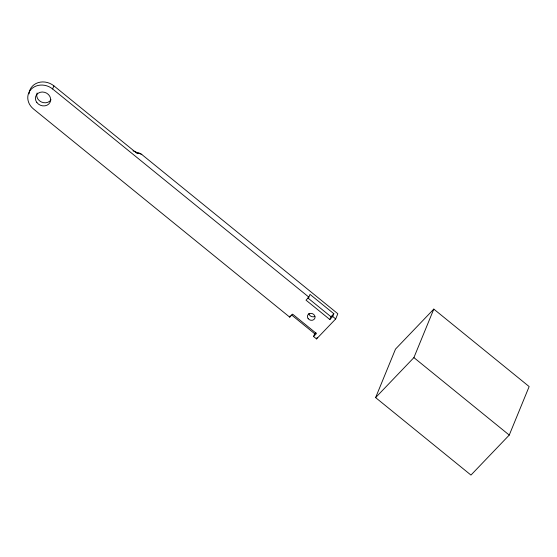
<?xml version="1.0" encoding="UTF-8"?>
<svg xmlns="http://www.w3.org/2000/svg" width="557" height="557" viewBox="0 0 557 557"><rect width="100%" height="100%" fill="white"/><g stroke="black" fill="none" stroke-linecap="round" stroke-linejoin="round"><path stroke-width="0.84" d="M133.005 150.801L141.777 154.47L337.827 313.737L335.697 318.938L316.55 338.935L313.57 336.519L316.446 333.518L292.606 314.148L289.731 317.149L33.476 108.963A15.547 13.626 22.3 0 1 31.129 89.28A15.547 13.626 22.3 0 1 52.616 88.967L53.897 85.848A15.547 13.626 22.3 0 0 38.05 82.68A15.547 13.626 22.3 0 0 29.055 93.889M289.731 317.149L290.301 315.763M308.877 297.153L310.012 294.381L333.852 313.744L332.717 316.515L329.841 319.516L306.009 300.153L308.877 297.153L52.616 88.967M313.57 336.519L314.712 333.74L315.861 332.543M316.55 338.935L317.163 337.451M329.841 319.516L330.983 316.745L333.852 313.744M375.613 397.607L395.505 349.093L433.799 309.1L529.15 386.565L509.251 435.073L470.964 475.072L375.613 397.607L413.9 357.608L433.799 309.1M413.9 357.608L509.251 435.073M53.897 85.848L137.349 153.641A4.665 2.124 43.8 0 1 141.777 154.47M332.717 316.515L335.697 318.938M307.805 297.918L330.983 316.745M291.534 314.914L314.712 333.74M51.028 99.745A7.777 6.816 22.3 0 1 41.246 101.931A7.777 6.816 22.3 0 1 37.089 93.005M314.907 316.355A3.885 3.405 22.3 0 1 308.85 313.424M308.139 318.625A3.885 3.405 22.3 0 0 314.726 318.527A3.885 3.405 22.3 0 0 310.813 313.354A3.885 3.405 22.3 0 0 308.139 318.625M36.88 102.544A7.777 6.816 22.3 0 0 50.039 102.349A7.777 6.816 22.3 0 0 42.214 92.009A7.777 6.816 22.3 0 0 36.88 102.544"/></g></svg>
